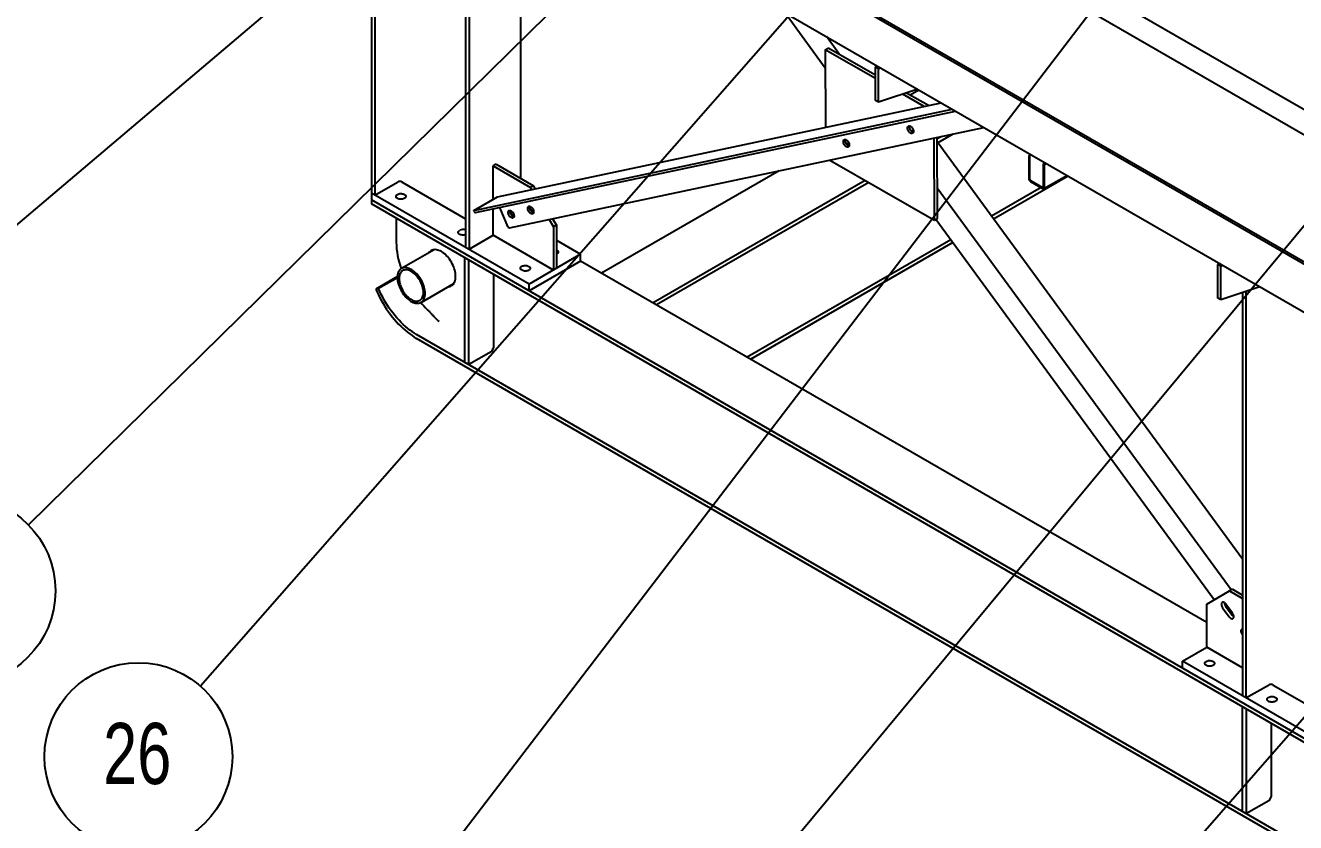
# Model space of a CAD drawing. Header units: millimetres. Extents: x 1293 to 41893, y 1011 to 26911.
# Drawn here: x 2385 to 4309, y 21141 to 22349 of the extents above; entities that cross this region are included whole.
import ezdxf

# ---------------------------------------------------------------- set-up
doc = ezdxf.new("R2010")
doc.units = ezdxf.units.MM
doc.header["$LTSCALE"] = 50
doc.layers.add('CAPA_1', color=7, linetype='Continuous')
doc.layers.add('STRUC', color=4, linetype='Continuous')
doc.styles.add('SLDTEXTSTYLE0', font='TXT', dxfattribs={"width": 0.75})
doc.dimstyles.new('SLDDIMSTYLE2', dxfattribs={"dimtxt": 0.18, "dimasz": 30.769231, "dimexe": 0, "dimexo": 0.0625, "dimgap": 0, "dimtad": 0, "dimtih": 1, "dimtoh": 1, "dimdec": 0, "dimrnd": 1e-09, "dimzin": 0, "dimdsep": 46, "dimtxsty": 'Standard', "dimblk1": 'DOT', "dimblk2": 'DOT', "dimsah": 1, "dimcen": 0.09, "dimadec": 0, "dimazin": 0, "dimtfac": 30.769231, "dimtdec": 0, "dimtofl": 0, "dimtmove": 0, "dimatfit": 3, "dimldrblk": 'DOT', "dimfxl": 1, "dimfrac": 2, "dimtolj": 1, "dimtzin": 0, "dimarcsym": 0})
doc.dimstyles.new('SLDDIMSTYLE3', dxfattribs={"dimtxt": 0.18, "dimasz": 100, "dimexe": 0, "dimexo": 0.0625, "dimgap": 0, "dimtad": 0, "dimtih": 1, "dimtoh": 1, "dimdec": 0, "dimrnd": 1e-09, "dimzin": 0, "dimdsep": 46, "dimtxsty": 'Standard', "dimsah": 1, "dimcen": 0.09, "dimadec": 0, "dimazin": 0, "dimtfac": 100, "dimtdec": 0, "dimtofl": 0, "dimtmove": 0, "dimatfit": 3, "dimfxl": 1, "dimfrac": 2, "dimtolj": 1, "dimtzin": 0, "dimarcsym": 0})

# ---------------------------------------------------------------- blocks, each defined once
blk = doc.blocks.new('SW_NOTE_0_29')
at = {"layer": 'CAPA_1', "color": 0}
blk.add_circle((-94, -107), 142.4, dxfattribs=at)
at = {"layer": 'CAPA_1', "color": 0, "insert": (-95.8, -55.8), "char_height": 92.6, "attachment_point": 2, "style": 'SLDTEXTSTYLE0'}
blk.add_mtext('26', dxfattribs=at)
blk = doc.blocks.new('_Dot')
at = {"color": 0, "linetype": 'ByBlock', "lineweight": -2}
blk.add_line((-0.5, 0), (-1, 0), dxfattribs=at)
at = {"color": 0, "linetype": 'ByBlock', "const_width": 0.5}
blk.add_lwpolyline([(-0.25, 0, 1), (0.25, 0, 1)], format="xyb", close=True, dxfattribs=at)
blk = doc.blocks.new('SW_NOTE_0_30')
at = {"layer": 'CAPA_1', "color": 0}
blk.add_circle((-101.6, -99.9), 142.4, dxfattribs=at)
at = {"layer": 'CAPA_1', "color": 0, "insert": (-103.4, -48.6), "char_height": 92.6, "attachment_point": 2, "style": 'SLDTEXTSTYLE0'}
blk.add_mtext('24', dxfattribs=at)

msp = doc.modelspace()

# ---------------------------------------------------------------- linework, layer by layer
at = {"color": 7, "linetype": 'Continuous', "lineweight": 25}
for p, q in [((3420.4388945, 22703.9036602), (4356.885625, 22163.3044697)), ((4357.7271418, 22200.408118), (3669.0854905, 22597.9524813)), ((3435.8741957, 22502.2325682), (4357.7271418, 21970.0581901)), ((3435.8741957, 22498.7764406), (4357.7271418, 21966.6020625)), ((3471.9818748, 22404.9218294), (4344.070103, 21901.4760114)), ((3672.9635423, 22285.8605065), (3675.5940122, 22287.3790444)), ((3677.4536704, 22283.2684108), (3672.9635423, 22285.8605065)), ((3672.9635423, 22234.8811418), (3672.9635423, 22285.8605065)), ((3677.4536704, 22283.2684108), (3680.0841402, 22284.7869487)), ((3677.4536704, 22232.2890461), (3677.4536704, 22283.2684108)), ((3736.8782841, 22252.0003873), (3677.4536704, 22232.2890461)), ((3677.4536704, 22232.2890461), (3672.9635423, 22234.8811418)), ((3907.583962, 22153.4540971), (3904.9534921, 22151.9355592)), ((3904.9534921, 22151.9355592), (3904.9534921, 22117.2303972)), ((3904.9534921, 22151.9355592), (3906.3903331, 22151.1060885)), ((3909.0208029, 22152.6246265), (3906.3903331, 22151.1060885)), ((3906.3903331, 22151.1060885), (3906.3903331, 22116.4009266)), ((3927.4640008, 22138.9405191), (3930.0944706, 22140.459057)), ((3927.4640008, 22138.9405191), (3928.9008418, 22138.1110485)), ((3927.4640008, 22104.2353572), (3927.4640008, 22138.9405191)), ((3928.9008418, 22138.1110485), (3931.5313116, 22139.6295864)), ((3928.9008418, 22103.4058865), (3928.9008418, 22138.1110485)), ((3928.0589947, 22101.5452052), (3962.7807688, 22121.5896588)), ((3907.8271741, 22113.912245), (3926.0271598, 22103.4056169)), ((3907.8271741, 22112.2530341), (3926.0271598, 22101.746406)), ((4191.5085152, 21986.5108655), (4194.138985, 21988.0294034)), ((4191.5085152, 21935.5315008), (4191.5085152, 21986.5108655)), ((4195.9986432, 21983.9187698), (4191.5085152, 21986.5108655)), ((4195.9986432, 21983.9187698), (4198.6291131, 21985.4373077)), ((4195.9986432, 21932.9394051), (4195.9986432, 21983.9187698)), ((4255.4232569, 21952.6507463), (4195.9986432, 21932.9394051)), ((4195.9986432, 21932.9394051), (4191.5085152, 21935.5315008))]:
    msp.add_line(p, q, dxfattribs=at)
for centre, radius, start, end in [((3911.1926103, 22117.5143117), 6.2455747, 182.6054784857, 237.39452166), ((3909.5098922, 22116.5428838), 3.1227874, 182.6054784857, 237.39452166), ((3926.5880577, 22104.0932651), 0.8873931, 230.7967147644, 9.2140369905), ((3927.1489555, 22103.1217024), 1.7747862, 230.7967147643, 9.2140369904)]:
    msp.add_arc(centre, radius, start, end, dxfattribs=at)
at = {"layer": 'STRUC', "linetype": 'Continuous', "lineweight": 25}
for p, q in [((2914.3327184, 22713.7320465), (2914.3327184, 22091.8514811)), ((2909.0643015, 22710.6906542), (2909.0643015, 22078.4390318)), ((3051.5510319, 22647.6313887), (3051.5510319, 22012.6370349)), ((3056.8194489, 22644.5899964), (3056.8194489, 22009.5956425)), ((3134.8878087, 22599.5220915), (3134.8878087, 22117.4039211)), ((3596.7610956, 22283.9152591), (3534.7213136, 22368.7031223)), ((3618.2535307, 22304.7880188), (3598.3734347, 22331.9575349)), ((3596.7000632, 22311.9968646), (3601.1901913, 22314.5889604)), ((3596.7000632, 22311.9968646), (3596.9559137, 22194.2774392)), ((3672.9635423, 22268.1921975), (3596.7000632, 22311.9968646)), ((3672.9635423, 22273.3633595), (3601.1901913, 22314.5889604)), ((3746.554508, 22225.9225844), (3714.2315998, 22244.4884071)), ((3753.1342675, 22227.3144253), (3719.9387222, 22246.3814785)), ((3738.7054408, 22250.9455922), (3725.3826971, 22243.254536)), ((3064.0085889, 22068.4028574), (3789.1878538, 22221.8027155)), ((3066.7875858, 22065.2815288), (3793.8900336, 22219.0882049)), ((3099.9296134, 22089.1396235), (3772.5322987, 22231.4177628)), ((3118.2883533, 22042.1708274), (3836.9984595, 22194.2022403)), ((3730.3462853, 22188.3028565), (3730.359195, 22188.3053631)), ((3762.0465021, 22053.7155234), (3761.7757526, 22178.2901023)), ((3766.5366301, 22056.3076192), (3766.2694483, 22179.2406704)), ((3773.1552925, 22180.6972586), (3766.2749152, 22176.7253013)), ((3789.7888039, 22184.2158069), (3767.1386896, 22171.1401743)), ((3630.7953299, 22167.2535101), (3633.0460448, 22167.6905147)), ((3632.3512507, 22169.2758928), (3632.8198362, 22169.3668745)), ((4228.9969597, 21539.9326719), (3766.2845167, 22172.3075461)), ((3098.0986928, 22138.6418257), (3093.6085648, 22136.0497299)), ((3093.6085648, 22136.0497299), (3150.1771073, 22103.3934055)), ((3093.6085648, 22085.4905598), (3093.6085648, 22136.0497299)), ((3098.0986928, 22138.6418257), (3154.6672353, 22105.9855012)), ((3603.4655857, 22144.8021659), (3762.0465021, 22053.7155234)), ((3526.7169529, 22128.5672431), (3257.8112516, 21973.331286)), ((3964.5529643, 22120.5665921), (3851.7796663, 22055.4639529)), ((2914.3327184, 22091.8514811), (2948.2182182, 22111.4131638)), ((2955.4024231, 22111.4131638), (3051.5510319, 22055.9077533)), ((3154.6672353, 22105.9855012), (3150.1771073, 22103.3934055)), ((3150.1771073, 22103.3934055), (3152.0420858, 22100.1631679)), ((3154.6672353, 22105.9855012), (3157.3771899, 22101.2917223)), ((3657.3564531, 22113.8480115), (3335.8796115, 21928.2633811)), ((3662.639003, 22110.8137893), (3341.1488847, 21925.2214944)), ((4211.8484493, 21493.5400879), (3766.4367346, 22102.2705885)), ((3923.7202633, 22103.0781489), (3848.650084, 22059.7410569)), ((3147.9344003, 21956.9961007), (2909.0643015, 22094.8928735)), ((5708.3691645, 20468.5185054), (2909.0643015, 22084.5228052)), ((5705.5042395, 20464.088618), (2909.0643015, 22078.4390318)), ((3064.0085889, 22068.4028574), (3099.9296134, 22089.1396235)), ((3064.8528235, 22066.4883391), (3064.0085889, 22068.4028574)), ((3093.6085648, 22030.8335471), (3093.6085648, 22070.9550699)), ((3116.353591, 22043.3776377), (3103.2898621, 22073.0029906)), ((3124.9636934, 22059.0969363), (3124.2469738, 22058.9594742)), ((2946.5419037, 22056.8036725), (2946.5419037, 22020.5520257)), ((3178.2062624, 22054.8454848), (3184.7235162, 22043.5572702)), ((3183.5413665, 22055.9740392), (3189.2136442, 22046.149366)), ((3189.2136442, 22046.149366), (3184.7235162, 22043.5572702)), ((3184.7235162, 22043.5572702), (3184.7235162, 21978.2340052)), ((3189.2136442, 22046.149366), (3189.2136442, 21980.826101)), ((3762.0465021, 22053.7155234), (3766.5366301, 22056.3076192)), ((4186.0035081, 21478.6157644), (3764.2632439, 22054.9952212)), ((3056.8194489, 22009.5956425), (3093.6085648, 22030.8335471)), ((3184.7235162, 21978.2340052), (3093.6085648, 22030.8335471)), ((3189.2136442, 22023.3019101), (3226.0027601, 22002.0640056)), ((3786.8818773, 22024.0830301), (3478.3895019, 21845.9941725)), ((3004.0272515, 22009.0348589), (2954.4962223, 21980.4412044)), ((3226.0027601, 22002.0640056), (3147.9344003, 21956.9961007)), ((3226.0027601, 21991.6939372), (3226.0027601, 22002.0640056)), ((3790.0114596, 22019.8059261), (3483.6587752, 21842.9522858)), ((3050.4856577, 21838.3435768), (3050.4856577, 21996.7982206)), ((3056.4724951, 21834.8874491), (3056.4724951, 21993.3420929)), ((3226.0027601, 21991.6939372), (3147.9344003, 21946.6260324)), ((4174.672067, 21444.0388035), (3226.0027601, 21991.6939372)), ((2948.3944581, 21968.2841033), (2915.5307233, 21949.3122731)), ((2948.3610317, 21966.4438711), (2919.9003392, 21950.013863)), ((3093.9500973, 21971.7067337), (3093.9500973, 21860.6708357)), ((2919.9003392, 21950.013863), (2915.5307233, 21949.3122731)), ((2984.1271474, 21929.1133751), (3033.6581767, 21957.7070297)), ((3147.9344003, 21946.6260324), (3147.9344003, 21956.9961007)), ((4228.9969597, 21943.885056), (4228.9969597, 21332.9119691)), ((4234.2653766, 21945.6326073), (4234.2653766, 21329.8705768)), ((5630.8859655, 20348.7101868), (2977.417957, 21880.5246626)), ((5628.0210405, 20344.2802994), (2977.417957, 21874.4408892)), ((3090.3579949, 21854.4491318), (3056.4724951, 21834.8874491)), ((3093.9500973, 21860.6708357), (3090.3579949, 21854.4491318)), ((4174.672067, 21472.0721362), (4209.2175331, 21492.0212923)), ((4213.7076612, 21494.613388), (4209.2175331, 21492.0212923)), ((4209.2175331, 21492.0212923), (4228.9969597, 21480.6028724)), ((4213.7076612, 21494.613388), (4228.9969597, 21485.7870639)), ((4174.672067, 21406.7488712), (4174.672067, 21472.0721362)), ((4198.8641376, 21466.3040612), (4208.7466559, 21452.792198)), ((4203.3542657, 21468.8961569), (4213.2367839, 21455.3842938)), ((4213.817051, 21458.4240967), (4203.9345328, 21471.9359598)), ((4228.5116923, 21425.7684717), (4228.9969597, 21425.1049903)), ((4137.8829511, 21385.5109667), (4174.672067, 21406.7488712)), ((4228.9969597, 21375.3877782), (4174.672067, 21406.7488712)), ((4467.8661157, 21195.0157406), (4137.8829511, 21385.5109667)), ((4137.8829511, 21375.1408984), (4137.8829511, 21385.5109667)), ((4234.2653766, 21329.8705768), (4268.1508764, 21349.4322594)), ((4275.3350813, 21349.4322594), (4371.4836901, 21293.926849)), ((4228.9969597, 21158.0034836), (4228.9969597, 21316.4581274)), ((4234.9837971, 21154.5473559), (4234.9837971, 21313.0019997)), ((4272.4613993, 21291.3666405), (4272.4613993, 21180.3307425)), ((4268.8692969, 21174.1090386), (4234.9837971, 21154.5473559)), ((4272.4613993, 21180.3307425), (4268.8692969, 21174.1090386))]:
    msp.add_line(p, q, dxfattribs=at)
at = {"layer": 'STRUC', "linetype": 'Continuous', "lineweight": 25, "flags": 128}
for points in [[(3728.4027926, 22185.042704), (3727.630801, 22185.0000569), (3726.7911462, 22185.1797702), (3725.9160956, 22185.5749378), (3725.0392771, 22186.1703736), (3724.1943861, 22186.9431952), (3723.4138915, 22187.8637037), (3722.7277872, 22188.8965242), (3722.1624397, 22190.0019663), (3721.7395752, 22191.1375483), (3721.4754439, 22192.2596304), (3721.3801964, 22193.3250917), (3721.4574929, 22194.292987), (3721.704363, 22195.1261208), (3722.1113196, 22195.7924761), (3722.6627236, 22196.2664453), (3723.3373849, 22196.5298141), (3724.1093765, 22196.5724612), (3724.9490313, 22196.3927478), (3725.8240818, 22195.9975802), (3726.7009004, 22195.4021445), (3727.5457913, 22194.6293228), (3728.3262859, 22193.7088144), (3729.0123903, 22192.6759938), (3729.5777377, 22191.5705518), (3730.0006023, 22190.4349698), (3730.2647336, 22189.3128877), (3730.3599811, 22188.2474264), (3730.2826846, 22187.279531), (3730.0358145, 22186.4463972), (3729.6288578, 22185.7800419), (3729.0774538, 22185.3060727), (3728.4027926, 22185.042704)], [(3730.1085451, 22186.8138583), (3729.7845649, 22186.9078341), (3728.9095143, 22187.3030017), (3728.0326958, 22187.8984374), (3727.1878048, 22188.6712591), (3726.4073102, 22189.5917675), (3725.7212059, 22190.6245881), (3725.1558584, 22191.7300301), (3724.7329939, 22192.8656121), (3724.4688626, 22193.9876942), (3724.3736151, 22195.0531555), (3724.4509116, 22196.0210509), (3724.5799062, 22196.5416305)], [(3631.0891705, 22164.4575928), (3630.3171789, 22164.4149456), (3629.4775241, 22164.594659), (3628.6024735, 22164.9898266), (3627.725655, 22165.5852624), (3626.8807641, 22166.358084), (3626.1002694, 22167.2785924), (3625.4141651, 22168.311413), (3624.8488177, 22169.4168551), (3624.4259531, 22170.552437), (3624.1618218, 22171.6745192), (3624.0665743, 22172.7399804), (3624.1438708, 22173.7078758), (3624.3907409, 22174.5410096), (3624.7976975, 22175.2073649), (3625.3491015, 22175.6813341), (3626.0237628, 22175.9447028), (3626.7957544, 22175.98735), (3627.6354092, 22175.8076366), (3628.5104598, 22175.412469), (3629.3872783, 22174.8170332), (3630.2321693, 22174.0442116), (3631.0126639, 22173.1237032), (3631.6987682, 22172.0908826), (3632.2641157, 22170.9854405), (3632.6869802, 22169.8498586), (3632.9511115, 22168.7277765), (3633.046359, 22167.6623152), (3632.9690625, 22166.6944198), (3632.7221924, 22165.861286), (3632.3152358, 22165.1949307), (3631.7638318, 22164.7209615), (3631.0891705, 22164.4575928)], [(3632.8531003, 22166.2150432), (3632.4709428, 22166.3227229), (3631.5958923, 22166.7178905), (3630.7190737, 22167.3133262), (3629.8741828, 22168.0861479), (3629.0936881, 22169.0066563), (3628.4075838, 22170.0394769), (3627.8422364, 22171.1449189), (3627.4193718, 22172.2805009), (3627.1552405, 22173.402583), (3627.059993, 22174.4680443), (3627.1372895, 22175.4359397), (3627.2532518, 22175.9153163)], [(3726.0335162, 22190.3632346), (3726.133372, 22190.2561723), (3726.975668, 22189.4747867), (3727.8516414, 22188.8693856), (3728.727629, 22188.4632342), (3729.5699672, 22188.2719407), (3730.3462853, 22188.3028565)], [(3627.4801443, 22172.0003455), (3628.1383373, 22171.2292086), (3628.9806333, 22170.447823), (3629.8566068, 22169.8424219), (3630.7325944, 22169.4362705), (3631.5749326, 22169.2449771), (3632.3512507, 22169.2758928)], [(2948.3839169, 22092.7698042), (2949.4034686, 22093.2611815), (2950.5586203, 22093.6395681), (2951.8122444, 22093.8928023), (2953.1240484, 22094.0127449), (2954.4518698, 22093.995541), (2955.7530313, 22093.8417435), (2956.9857125, 22093.5562956), (2958.1102942, 22093.1483717), (2959.0906312, 22092.6310829), (2959.8952147, 22092.0210552), (2960.4981848, 22091.3378956), (2960.8801615, 22090.6035612), (2961.0288678, 22089.8416543), (2960.939524, 22089.076663), (2960.6150019, 22088.3331749), (2960.0657318, 22087.6350863), (2959.3093677, 22087.0048342), (2958.3702198, 22086.4626757), (2957.278473, 22086.026036), (2956.069217, 22085.7089491), (2954.7813183, 22085.5216065), (2953.4561709, 22085.4700294), (2952.1363663, 22085.5558757), (2950.8643241, 22085.7763862), (2949.6809286, 22086.1244734), (2948.6242153, 22086.5889496), (2947.7281477, 22087.1548861), (2947.0215263, 22087.8040933), (2946.5270623, 22088.515705), (2946.2606483, 22089.2668496), (2946.2308471, 22090.0333845), (2946.4386164, 22090.7906728), (2946.8772784, 22091.5143746), (2947.5327342, 22092.1812295), (2948.3839169, 22092.7698042)], [(3123.1120633, 22057.0033122), (3122.3400717, 22056.9606651), (3121.5004169, 22057.1403785), (3120.6253663, 22057.5355461), (3119.7485478, 22058.1309819), (3118.9036568, 22058.9038035), (3118.1231622, 22059.8243119), (3117.4370579, 22060.8571325), (3116.8717104, 22061.9625745), (3116.4488459, 22063.0981565), (3116.1847146, 22064.2202386), (3116.0894671, 22065.2856999), (3116.1667636, 22066.2535953), (3116.4136337, 22067.0867291), (3116.8205903, 22067.7530844), (3117.3719943, 22068.2270536), (3118.0466556, 22068.4904223), (3118.8186472, 22068.5330694), (3119.658302, 22068.3533561), (3120.5333525, 22067.9581885), (3121.4101711, 22067.3627527), (3122.255062, 22066.5899311), (3123.0355566, 22065.6694226), (3123.721661, 22064.6366021), (3124.2870084, 22063.53116), (3124.709873, 22062.3955781), (3124.9740043, 22061.2734959), (3125.0692518, 22060.2080346), (3124.9919553, 22059.2401393), (3124.7450852, 22058.4070055), (3124.3381285, 22057.7406502), (3123.7867245, 22057.266681), (3123.1120633, 22057.0033122)], [(3124.875993, 22058.7607626), (3124.4938356, 22058.8684423), (3123.618785, 22059.2636099), (3122.7419665, 22059.8590457), (3121.8970755, 22060.6318673), (3121.1165809, 22061.5523758), (3120.4304766, 22062.5851963), (3119.8651291, 22063.6906384), (3119.4422646, 22064.8262204), (3119.1781333, 22065.9483025), (3119.0828858, 22067.0137638), (3119.1601823, 22067.9816591), (3119.2761445, 22068.4610358)], [(3124.9603881, 22060.9713041), (3124.1974488, 22061.1551045), (3123.3213396, 22061.5627623), (3122.4454897, 22062.1695281), (3121.6035574, 22062.9520844), (3120.8278978, 22063.8803579), (3120.1483189, 22064.9186756), (3119.5909366, 22066.0271355), (3119.1771709, 22067.1631402), (3119.1606736, 22067.2194986)], [(3152.7732553, 22063.2776541), (3152.0012637, 22063.235007), (3151.1616089, 22063.4147204), (3150.2865583, 22063.809888), (3149.4097398, 22064.4053238), (3148.5648488, 22065.1781454), (3147.7843542, 22066.0986538), (3147.0982499, 22067.1314744), (3146.5329024, 22068.2369164), (3146.1100379, 22069.3724984), (3145.8459066, 22070.4945805), (3145.7506591, 22071.5600418), (3145.8279556, 22072.5279372), (3146.0748257, 22073.361071), (3146.4817823, 22074.0274263), (3147.0331863, 22074.5013955), (3147.7078476, 22074.7647642), (3148.4798392, 22074.8074113), (3149.319494, 22074.627698), (3150.1945446, 22074.2325304), (3151.0713631, 22073.6370946), (3151.916254, 22072.864273), (3152.6967487, 22071.9437645), (3153.382853, 22070.910944), (3153.9482004, 22069.8055019), (3154.371065, 22068.66992), (3154.6351963, 22067.5478378), (3154.7304438, 22066.4823765), (3154.6531473, 22065.5144812), (3154.4062772, 22064.6813474), (3153.9993206, 22064.0149921), (3153.4479166, 22063.5410229), (3152.7732553, 22063.2776541)], [(3154.537185, 22065.0351045), (3154.1550276, 22065.1427842), (3153.279977, 22065.5379518), (3152.4031585, 22066.1333876), (3151.5582675, 22066.9062092), (3150.7777729, 22067.8267177), (3150.0916686, 22068.8595382), (3149.5263211, 22069.9649803), (3149.1034566, 22071.1005622), (3148.8393253, 22072.2226444), (3148.7440778, 22073.2881057), (3148.8213743, 22074.256001), (3148.9373365, 22074.7353777)], [(3154.7235554, 22066.72519), (3154.0946355, 22066.8891926), (3153.2185264, 22067.2968504), (3152.3426764, 22067.9036163), (3151.5007441, 22068.6861726), (3150.7250845, 22069.6144461), (3150.0455056, 22070.6527638), (3149.4881234, 22071.7612237), (3149.0743576, 22072.8972283), (3148.8201092, 22074.0171216), (3148.8020321, 22074.1398272)], [(3051.5510319, 22031.596099), (3050.3501211, 22031.2817416), (3049.0622224, 22031.094399), (3047.7370751, 22031.042822), (3046.4172705, 22031.1286683), (3045.1452282, 22031.3491787), (3043.9618328, 22031.697266), (3042.9051195, 22032.1617421), (3042.0090519, 22032.7276786), (3041.3024304, 22033.3768858), (3040.8079664, 22034.0884975), (3040.5415525, 22034.8396421), (3040.5117512, 22035.6061771), (3040.7195206, 22036.3634654), (3041.1581826, 22037.0871672), (3041.8136384, 22037.754022), (3042.664821, 22038.3425968)], [(3036.5801672, 21968.5740426), (3036.4976507, 21970.8041091), (3036.2507292, 21973.112475), (3035.8412821, 21975.4815721), (3035.2724253, 21977.8933703), (3034.5484883, 21980.3295143), (3033.6749806, 21982.7714636), (3032.6585501, 21985.2006334), (3031.5069326, 21987.5985363), (3030.2288925, 21989.9469228), (3028.8341565, 21992.2279203), (3027.3333394, 21994.424169), (3025.7378632, 21996.5189541), (3024.0598705, 21998.4963331), (3022.3121319, 22000.3412569), (3020.5079487, 22002.0396845), (3018.6610519, 22003.5786898), (3016.7854973, 22004.9465602), (3014.8955592, 22006.1328852), (3013.0056211, 22007.1286363), (3011.1300665, 22007.9262351), (3009.2831697, 22008.5196115), (3007.4789865, 22008.9042494), (3005.7312479, 22009.0772217), (3004.0532552, 22009.0372118), (3002.457779, 22008.7845243), (3000.9569619, 22008.3210822), (2999.5622259, 22007.6504126), (2998.2841858, 22006.7776198), (2997.1325683, 22005.7093461), (2996.1329418, 22004.4775709)], [(3001.1992437, 22008.4125424), (3000.2457237, 22007.5065325), (2999.2460972, 22006.2747573)], [(3189.2136442, 22008.7345517), (3190.0788464, 22008.2689113), (3190.8834299, 22007.6588837), (3191.4864, 22006.975724), (3191.8683767, 22006.2413897), (3192.017083, 22005.4794827), (3191.9277392, 22004.7144914), (3191.6032171, 22003.9710033), (3191.053947, 22003.2729147), (3190.2975829, 22002.6426627), (3189.358435, 22002.1005041), (3189.2136442, 22002.0324902)], [(3136.9457252, 21983.9153893), (3137.965277, 21984.4067666), (3139.1204287, 21984.7851531), (3140.3740527, 21985.0383873), (3141.6858567, 21985.15833), (3143.0136781, 21985.1411261), (3144.3148396, 21984.9873286), (3145.5475209, 21984.7018806), (3146.6721025, 21984.2939568), (3147.6524395, 21983.776668), (3148.457023, 21983.1666403), (3149.0599931, 21982.4834807), (3149.4419698, 21981.7491463), (3149.5906761, 21980.9872393), (3149.5013324, 21980.2222481), (3149.1768102, 21979.47876), (3148.6275401, 21978.7806713), (3147.871176, 21978.1504193), (3146.9320281, 21977.6082608), (3145.8402813, 21977.1716211), (3144.6310253, 21976.8545342), (3143.3431266, 21976.6671915), (3142.0179792, 21976.6156145), (3140.6981747, 21976.7014608), (3139.4261324, 21976.9219713), (3138.2427369, 21977.2700585), (3137.1860236, 21977.7345347), (3136.289956, 21978.3004712), (3135.5833346, 21978.9496783), (3135.0888706, 21979.6612901), (3134.8224566, 21980.4124347), (3134.7926554, 21981.1789696), (3135.0004247, 21981.9362579), (3135.4390868, 21982.6599597), (3136.0945425, 21983.3268146), (3136.9457252, 21983.9153893)], [(2990.2656158, 21942.6808429), (2990.1812614, 21944.8985264), (2989.9288775, 21947.1957479), (2989.5104961, 21949.5540115), (2988.9294857, 21951.9543299), (2988.1905243, 21954.3773771), (2987.2995616, 21956.8036442), (2986.2637711, 21959.2135962), (2985.0914924, 21961.5878297), (2983.7921639, 21963.9072288), (2982.3762471, 21966.1531189), (2980.8551422, 21968.3074176), (2979.2410961, 21970.3527796), (2977.5471042, 21972.2727369), (2975.7868056, 21974.0518312), (2973.9743731, 21975.6757382), (2972.1243994, 21977.1313832), (2970.2517794, 21978.4070462), (2968.3715903, 21979.4924563), (2966.4989703, 21980.3788744), (2964.6489966, 21981.0591635), (2962.8365641, 21981.5278465), (2961.0762655, 21981.7811497), (2959.3822736, 21981.8170338), (2957.7682275, 21981.6352097), (2956.2471226, 21981.2371414), (2954.8312058, 21980.626034), (2953.5318774, 21979.8068076), (2952.3595986, 21978.7860584), (2951.3238081, 21977.5720046), (2950.4328454, 21976.1744212), (2949.693884, 21974.6045606), (2949.1128736, 21972.8750626), (2948.6944922, 21970.9998519), (2948.4421083, 21968.9940267), (2948.3577539, 21966.8737366), (2948.4421083, 21964.6560531), (2948.6944922, 21962.3588316), (2949.1128736, 21960.000568), (2949.693884, 21957.6002496), (2950.4328454, 21955.1772024), (2951.3238081, 21952.7509354), (2952.3595986, 21950.3409833), (2953.5318774, 21947.9667498), (2954.8312058, 21945.6473508), (2956.2471226, 21943.4014606), (2957.7682275, 21941.247162), (2959.3822736, 21939.2017999), (2961.0762655, 21937.2818426), (2962.8365641, 21935.5027483), (2964.6489966, 21933.8788413), (2966.4989703, 21932.4231963), (2968.3715903, 21931.1475333), (2970.2517794, 21930.0621233), (2972.1243994, 21929.1757052), (2973.9743731, 21928.495416), (2975.7868056, 21928.026733), (2977.5471042, 21927.7734298), (2979.2410961, 21927.7375458), (2980.8551422, 21927.9193699), (2982.3762471, 21928.3174381), (2983.7921639, 21928.9285456), (2985.0914924, 21929.7477719), (2986.2637711, 21930.7685212), (2987.2995616, 21931.982575), (2988.1905243, 21933.3801584), (2988.9294857, 21934.9500189), (2989.5104961, 21936.679517), (2989.9288775, 21938.5547277), (2990.1812614, 21940.5605529), (2990.2656158, 21942.6808429)], [(2987.6912757, 21944.1669778), (2987.6080515, 21946.2324985), (2987.3591326, 21948.3754022), (2986.9467731, 21950.5762824), (2986.3747076, 21952.8152075), (2985.6481167, 21955.0719016), (2984.7735806, 21957.3259276), (2983.7590191, 21959.5568728), (2982.6136204, 21961.7445333), (2981.3477572, 21963.8690973), (2979.9728935, 21965.9113246), (2978.5014803, 21967.8527203), (2976.9468428, 21969.6757029), (2975.3230602, 21971.3637631), (2973.6448376, 21972.9016137), (2971.9273734, 21974.2753276), (2970.186221, 21975.4724643), (2968.4371487, 21976.4821822), (2966.6959964, 21977.2953373), (2964.9785321, 21977.9045654), (2963.3003095, 21978.3043494), (2961.6765269, 21978.4910687), (2960.1218894, 21978.4630323), (2958.6504762, 21978.2204941), (2957.2756125, 21977.7656507), (2956.0097493, 21977.1026211), (2954.8643506, 21976.2374099), (2953.8497891, 21975.1778524), (2952.975253, 21973.9335444), (2952.2486621, 21972.5157543), (2951.6765966, 21970.9373219), (2951.2642371, 21969.2125418), (2951.0153182, 21967.3570338), (2950.932094, 21965.3876017), (2951.0153182, 21963.322081), (2951.2642371, 21961.1791773), (2951.6765966, 21958.9782971), (2952.2486621, 21956.739372), (2952.975253, 21954.4826779), (2953.8497891, 21952.2286519), (2954.8643506, 21949.9977068), (2956.0097493, 21947.8100463), (2957.2756125, 21945.6854822), (2958.6504762, 21943.6432549), (2960.1218894, 21941.7018592), (2961.6765269, 21939.8788766), (2963.3003095, 21938.1908164), (2964.9785321, 21936.6529658), (2966.6959964, 21935.2792519), (2968.4371487, 21934.0821153), (2970.186221, 21933.0723973), (2971.9273734, 21932.2592423), (2973.6448376, 21931.6500141), (2975.3230602, 21931.2502302), (2976.9468428, 21931.0635109), (2978.5014803, 21931.0915473), (2979.9728935, 21931.3340854), (2981.3477572, 21931.7889288), (2982.6136204, 21932.4519584), (2983.7590191, 21933.3171697), (2984.7735806, 21934.3767271), (2985.6481167, 21935.6210352), (2986.3747076, 21937.0388252), (2986.9467731, 21938.6172576), (2987.3591326, 21940.3420377), (2987.6080515, 21942.1975457), (2987.6912757, 21944.1669778)], [(3025.7638669, 21953.1497417), (3027.3333394, 21953.4000763), (3028.8341565, 21953.8635184), (3030.2288925, 21954.534188), (3031.5069326, 21955.4069808), (3032.6585501, 21956.4752545), (3033.6749806, 21957.7308787), (3034.5484883, 21959.1642974), (3035.2724253, 21960.7646015), (3035.8412821, 21962.5196116), (3036.2507292, 21964.4159711), (3036.4976507, 21966.4392476), (3036.5801672, 21968.5740426)], [(2915.5307233, 21949.3122731), (2917.4876792, 21944.8251777), (2919.5811098, 21940.3709284), (2921.8062478, 21935.9596687), (2924.1580259, 21931.6014438), (2926.6310889, 21927.3061784), (2929.2198048, 21923.0836538), (2931.9182787, 21918.9434857), (2934.7203655, 21914.8951021), (2937.6196842, 21910.9477221), (2940.6096324, 21907.1103348), (2943.6834015, 21903.3916787), (2946.8339916, 21899.800222), (2950.0542282, 21896.3441434), (2953.3367781, 21893.031313), (2956.6741662, 21889.8692749), (2960.0587926, 21886.8652298), (2963.4829496, 21884.0260186), (2966.9388398, 21881.3581067), (2970.4185932, 21878.8675697), (2973.9142858, 21876.5600789), (2977.417957, 21874.4408892)], [(2977.417957, 21880.5246626), (2974.0016981, 21882.5954717), (2970.593978, 21884.8583944), (2967.2033144, 21887.3077747), (2963.838182, 21889.9374903), (2960.506992, 21892.7409683), (2957.2180706, 21895.7112015), (2953.9796384, 21898.8407658), (2950.7997898, 21902.121839), (2947.6864727, 21905.5462202), (2944.6474689, 21909.10535), (2941.6903742, 21912.7903326), (2938.8225799, 21916.5919574), (2936.0512539, 21920.5007224), (2933.3833231, 21924.5068576), (2930.825456, 21928.6003498), (2928.3840459, 21932.7709674), (2926.065195, 21937.0082861), (2923.8746993, 21941.3017147), (2921.8180338, 21945.6405219), (2919.9003392, 21950.013863)], [(3028.8770223, 21954.946928), (3030.4464948, 21955.1972627), (3031.7050302, 21955.5692446)], [(4203.9345328, 21471.9359598), (4203.1628258, 21472.8703648), (4202.3233488, 21473.6606458), (4201.4483626, 21474.2764327), (4200.5714922, 21474.6940612), (4199.7264354, 21474.897482), (4198.9456672, 21474.8788778), (4198.2591921, 21474.6389637), (4197.6933909, 21474.1869592), (4197.270007, 21473.5402347), (4197.005311, 21472.7236435), (4196.9094748, 21471.7685667), (4196.9861815, 21470.7117074), (4197.2324831, 21469.5936801), (4197.6389146, 21468.4574499), (4198.1898569, 21467.3466815), (4198.8641376, 21466.3040612)], [(4208.183149, 21462.5958923), (4208.9550008, 21461.6617086), (4209.7945682, 21460.871707), (4210.6695872, 21460.2562468), (4211.5464313, 21459.8389799), (4212.3914038, 21459.6359415), (4212.9385987, 21459.6251597)], [(4208.7466559, 21452.792198), (4209.5183628, 21451.8577931), (4210.3578398, 21451.0675121), (4211.232826, 21450.4517252), (4212.1096964, 21450.0340967), (4212.9547532, 21449.8306759), (4213.7355214, 21449.84928), (4214.4219965, 21450.0891942), (4214.9877977, 21450.5411987), (4215.4111816, 21451.1879231), (4215.6758776, 21452.0045143), (4215.7717138, 21452.9595911), (4215.6950072, 21454.0164504), (4215.4487055, 21455.1344778), (4215.042274, 21456.270708), (4214.4913317, 21457.3814764), (4213.817051, 21458.4240967)], [(4228.9969597, 21434.3809562), (4228.5932218, 21434.3432884), (4227.9067467, 21434.1033742), (4227.3409455, 21433.6513697), (4226.9175617, 21433.0046453), (4226.6528656, 21432.1880541), (4226.5570294, 21431.2329773), (4226.6337361, 21430.1761179), (4226.8800377, 21429.0580906), (4227.2864692, 21427.9218604), (4227.8374115, 21426.811092), (4228.5116923, 21425.7684717)], [(4174.0356709, 21385.2161073), (4175.0552227, 21385.7074846), (4176.2103744, 21386.0858711), (4177.4639985, 21386.3391053), (4178.7758024, 21386.459048), (4180.1036238, 21386.4418441), (4181.4047853, 21386.2880466), (4182.6374666, 21386.0025986), (4183.7620482, 21385.5946748), (4184.7423852, 21385.077386), (4185.5469688, 21384.4673583), (4186.1499389, 21383.7841987), (4186.5319156, 21383.0498643), (4186.6806218, 21382.2879573), (4186.5912781, 21381.5229661), (4186.266756, 21380.779478), (4185.7174859, 21380.0813893), (4184.9611218, 21379.4511373), (4184.0219738, 21378.9089788), (4182.930227, 21378.4723391), (4181.720971, 21378.1552522), (4180.4330723, 21377.9679095), (4179.107925, 21377.9163325), (4177.7881204, 21378.0021788), (4176.5160781, 21378.2226893), (4175.3326827, 21378.5707765), (4174.2759694, 21379.0352527), (4173.3799018, 21379.6011892), (4172.6732803, 21380.2503963), (4172.1788163, 21380.9620081), (4171.9124024, 21381.7131526), (4171.8826011, 21382.4796876), (4172.0903705, 21383.2369759), (4172.5290325, 21383.9606777), (4173.1844883, 21384.6275326), (4174.0356709, 21385.2161073)], [(4268.3165751, 21330.7888998), (4269.3361269, 21331.2802771), (4270.4912785, 21331.6586637), (4271.7449026, 21331.9118979), (4273.0567066, 21332.0318406), (4274.384528, 21332.0146367), (4275.6856895, 21331.8608392), (4276.9183708, 21331.5753912), (4278.0429524, 21331.1674673), (4279.0232894, 21330.6501785), (4279.8278729, 21330.0401509), (4280.430843, 21329.3569912), (4280.8128197, 21328.6226569), (4280.961526, 21327.8607499), (4280.8721823, 21327.0957586), (4280.5476601, 21326.3522705), (4279.99839, 21325.6541819), (4279.2420259, 21325.0239299), (4278.302878, 21324.4817713), (4277.2111312, 21324.0451316), (4276.0018752, 21323.7280447), (4274.7139765, 21323.5407021), (4273.3888291, 21323.4891251), (4272.0690246, 21323.5749714), (4270.7969823, 21323.7954818), (4269.6135868, 21324.143569), (4268.5568735, 21324.6080452), (4267.6608059, 21325.1739817), (4266.9541845, 21325.8231889), (4266.4597205, 21326.5348006), (4266.1933065, 21327.2859452), (4266.1635053, 21328.0524802), (4266.3712746, 21328.8097685), (4266.8099366, 21329.5334702), (4267.4653924, 21330.2003251), (4268.3165751, 21330.7888998)]]:
    msp.add_lwpolyline(points, dxfattribs=at)
at = {"layer": 'STRUC', "linetype": 'Continuous', "lineweight": 25}
for centre, radius, start, end in [((2951.8103206, 22104.4804315), 7.8080713, 62.6096722366, 117.3903277634), ((3066.5819895, 22067.1062299), 1.8362472, 199.6635659706, 276.428630729), ((3118.082757, 22043.9955285), 1.8362472, 199.6635659707, 276.428630729), ((3070.2814477, 22022.7534404), 123.7591248, 181.0192252316, 200.1192695652), ((3047.950567, 22027.9683241), 11.6432231, 71.9870062475, 116.9990793421), ((3093.4462149, 22022.5487241), 144.2920994, 220.4799331624, 225.8984039397), ((4211.0253487, 21474.7264394), 9.6352326, 182.5066179451, 217.2360622316), ((4215.1601713, 21468.1303951), 8.9055915, 176.1025373536, 218.4231083578), ((4220.0356182, 21460.1188196), 8.2849189, 214.8523180819, 239.0275237022), ((4271.7429788, 21342.4995271), 7.8080713, 62.6096722366, 117.3903277634)]:
    msp.add_arc(centre, radius, start, end, dxfattribs=at)
msp.add_open_spline([(2993.02861, 21918.9315702), (2994.1358623, 21917.8292089), (2996.3594608, 21915.6154325), (2999.4583399, 21912.2910374), (3002.4854632, 21909.027081), (3005.4567609, 21905.8561473), (3008.3773292, 21902.8627802), (3010.3190857, 21900.9928914), (3011.2944663, 21900.0946249), (3011.3034568, 21900.0863452)], degree=3, knots=[0, 0, 0, 0, 0.15924512332, 0.31979813292, 0.48824352486, 0.6567168722, 0.82756049073, 0.99841055398, 1, 1, 1, 1], dxfattribs=at)

# ---------------------------------------------------------------- block references
at = {"layer": 'CAPA_1'}
for name, p in [('SW_NOTE_0_30', (2389.2719944, 21592.0303599)), ('SW_NOTE_0_29', (2649.8231909, 21347.8205454))]:
    msp.add_blockref(name, p, dxfattribs=at)

# ---------------------------------------------------------------- leaders
for points, dimstyle in [([(3782.9284914, 23243.1563716), (2346.0934473, 22025.5938051)], 'SLDDIMSTYLE2'), ([(4613.3411658, 23172.3653482), (2944.09302, 20990.7642905)], 'SLDDIMSTYLE3'), ([(3795.0513278, 22974.2131815), (2389.2719944, 21592.0303599)], 'SLDDIMSTYLE3'), ([(5014.2400099, 22878.6749325), (3462.4885009, 21009.5800103)], 'SLDDIMSTYLE2'), ([(3966.0766194, 22847.4147834), (2649.8231909, 21347.8205454)], 'SLDDIMSTYLE2'), ([(5168.5669854, 22268.7182927), (3621.6649394, 20498.8558618)], 'SLDDIMSTYLE3')]:
    msp.add_leader(points, dimstyle=dimstyle, dxfattribs=at)

doc.saveas('drawing.dxf')
